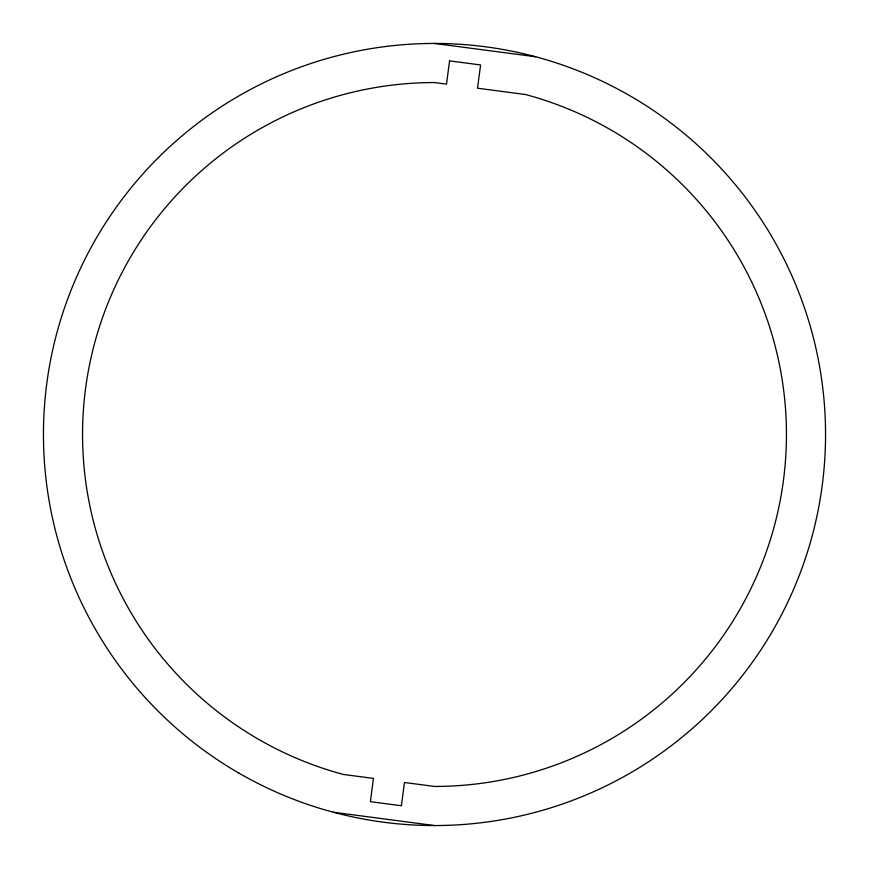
<?xml version="1.0" encoding="UTF-8"?>
<svg xmlns="http://www.w3.org/2000/svg" width="869" height="869" viewBox="0 0 869 869"><rect width="100%" height="100%" fill="white"/><g stroke="black" fill="none" stroke-linecap="round" stroke-linejoin="round"><path stroke-width="1.3" d="M434.5 43.45L535.706 56.778M333.294 812.222L434.5 825.55M449.566 60.873L446.503 84.141L434.5 82.555A351.945 351.945 0 0 0 343.407 774.453L373.442 778.407L370.39 801.674L401.402 805.748L404.465 782.491L434.5 786.445A351.945 351.945 0 0 0 525.593 94.547L477.526 88.214L480.59 64.958L449.566 60.873M238.975 773.16A391.05 391.05 0 0 0 825.55 434.5A391.05 391.05 0 0 0 238.975 95.84A391.05 391.05 0 0 0 238.975 773.16"/></g></svg>
